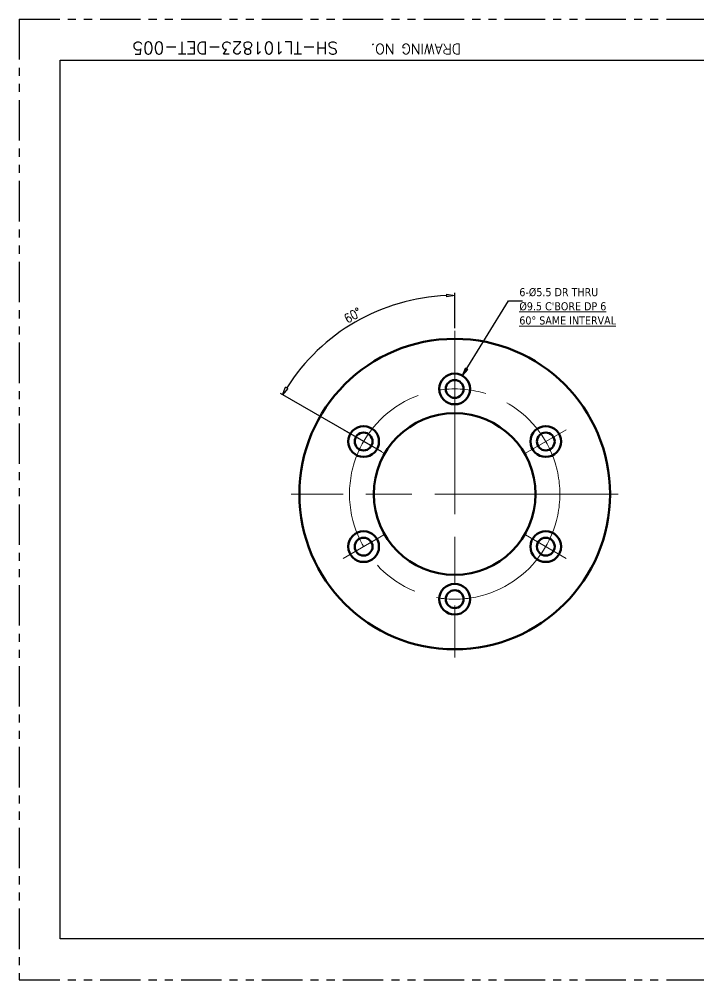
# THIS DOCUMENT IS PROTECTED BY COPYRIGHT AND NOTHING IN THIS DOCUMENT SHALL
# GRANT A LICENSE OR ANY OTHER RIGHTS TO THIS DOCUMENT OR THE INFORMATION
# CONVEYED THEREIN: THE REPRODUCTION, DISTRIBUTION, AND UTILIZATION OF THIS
# Model space of a CAD drawing. Header units: millimetres. Extents: x 0 to 420, y 0 to 297.
# Drawn here: x 0 to 210, y 0 to 297 of the extents above; entities that cross this region are included whole.
import ezdxf

# ---------------------------------------------------------------- set-up
doc = ezdxf.new("R2010")
doc.units = ezdxf.units.MM
doc.header["$LTSCALE"] = 10
doc.linetypes.add('CHAIN', pattern=[0.3543, 0.2362, -0.0295, 0.0591, -0.0295])
doc.linetypes.add('PHANTOM', pattern=[2.5, 1.25, -0.25, 0.25, -0.25, 0.25, -0.25])
doc.layers.get('0').update_dxf_attribs({"linetype": 'CONTINUOUS'})
doc.layers.get('Defpoints').update_dxf_attribs({"linetype": 'CONTINUOUS'})
for name, color, linetype in [('BORDER', 90, 'CONTINUOUS'), ('BORDER_TXT', 130, 'CONTINUOUS'), ('VIEW_BNDS', 253, 'PHANTOM')]:
    doc.layers.add(name, color=color, linetype=linetype)
for name, color, linetype, lineweight in [('기호(ISO)', 7, 'CONTINUOUS', 18), ('외형선(ISO)', 7, 'CONTINUOUS', 50), ('중심 표식(ISO)', 1, 'CONTINUOUS', 18), ('중심선(ISO)', 1, 'CONTINUOUS', 18)]:
    doc.layers.add(name, color=color, linetype=linetype, lineweight=lineweight)
doc.styles.add('BORDER', font='ROMAND')
doc.styles.add('BORDER_TXT', font='ROMANS')
doc.styles.get("Standard").update_dxf_attribs({"font": 'romans.shx', "width": 0.85, "bigfont": 'fhg.shx'})
doc.styles.add('주 문자 (JIS)', font='tahoma.ttf')
doc.dimstyles.new('KOCPSM', dxfattribs={"dimtxt": 3, "dimasz": 2.5, "dimexe": 0.8, "dimexo": 0.8, "dimgap": 0.8, "dimtad": 1, "dimdec": 3, "dimdsep": 46, "dimtxsty": 'Standard', "dimblk": 'CLOSEDBLANK', "dimcen": 0, "dimclrd": 4, "dimclre": 4, "dimadec": 1, "dimazin": 2, "dimtfac": 1, "dimtdec": 3, "dimtmove": 0, "dimatfit": 3, "dimldrblk": 'CLOSEDBLANK', "dimfxl": 1, "dimtolj": 1, "dimtzin": 0, "dimarcsym": 0})

# ---------------------------------------------------------------- blocks, each defined once
blk = doc.blocks.new('_ClosedBlank')
at = {"color": 0, "linetype": 'ByBlock', "lineweight": -2}
for p, q in [((-1, 0.17), (0, 0)), ((-1, 0.17), (-1, -0.17)), ((0, 0), (-1, -0.17))]:
    blk.add_line(p, q, dxfattribs=at)
blk = doc.blocks.new('*D11')
at = {"color": 4, "linetype": 'ByBlock', "lineweight": -2, "transparency": 16777216}
for p, q in [((134.57, 201.48), (134.57, 212.39)), ((112.01, 163.2), (80.7, 181.28))]:
    blk.add_line(p, q, dxfattribs=at)
blk.add_arc((134.57, 150.18), 61.41, 92.3328, 147.6672, dxfattribs=at)
at = {"layer": 'Defpoints', "color": 0, "transparency": 16777216}
for p in [(113.57, 207.88), (134.57, 200.68), (112.71, 162.8), (134.57, 150.18)]:
    blk.add_point(p, dxfattribs=at)
at = {"color": 4, "lineweight": -2, "transparency": 16777216, "xscale": 2.5, "yscale": 2.5, "zscale": 2.5}
for p, rotation in [((134.57, 211.59), 1.166380537212125), ((81.39, 180.88), 238.8336194627874)]:
    blk.add_blockref('_ClosedBlank', p, dxfattribs=dict(at, rotation=rotation))
at = {"color": 7, "transparency": 16777216, "insert": (100.06, 205.32), "char_height": 2.8, "attachment_point": 1, "rotation": 30}
blk.add_mtext('60°', dxfattribs=at)
blk = doc.blocks.new('A3-BORDER')
at = {"layer": 'BORDER'}
for p, q in [((12.7, 284.3), (407.3, 284.3)), ((12.7, 12.7), (12.7, 284.3)), ((407.3, 12.7), (12.7, 12.7))]:
    blk.add_line(p, q, dxfattribs=at)
at = {"layer": 'VIEW_BNDS'}
for p, q in [((0, 297), (0, 0)), ((0, 297), (420, 297)), ((0, 0), (420, 0))]:
    blk.add_line(p, q, dxfattribs=at)
at = {"layer": 'BORDER', "color": 70, "style": 'BORDER'}
blk.add_text('DRAWING NO.', height=3.175, rotation=180, dxfattribs=at).set_placement((136.53, 289.38))
at = {"layer": 'BORDER_TXT', "style": 'BORDER_TXT'}
for tag, p, height, rotation in [('PX-NUMBER', (98.54, 290.01), 3.81, 180), ('VENDOR-JOB', (413.65, 12.7), 3.17, 90)]:
    blk.add_attdef(tag, p, '', height=height, rotation=rotation, dxfattribs=at)

msp = doc.modelspace()

# ---------------------------------------------------------------- linework, layer by layer
at = {"layer": '외형선(ISO)'}
for centre, radius in [((134.573, 150.179), 48), ((134.573, 182.679), 4.75), ((134.573, 182.679), 2.75), ((134.573, 150.179), 25), ((106.427, 166.429), 4.75), ((162.719, 166.429), 4.75), ((106.427, 166.429), 2.75), ((162.719, 166.429), 2.75), ((106.427, 133.929), 4.75), ((106.427, 133.929), 2.75), ((162.719, 133.929), 4.75), ((162.719, 133.929), 2.75), ((134.573, 117.679), 4.75), ((134.573, 117.679), 2.75)]:
    msp.add_circle(centre, radius, dxfattribs=at)
at = {"layer": '중심 표식(ISO)', "linetype": 'CHAIN', "ltscale": 23.990969}
for p, q in [((134.573, 200.679), (134.573, 99.679)), ((112.706, 162.804), (100.149, 170.054)), ((168.998, 170.054), (156.44, 162.804)), ((185.073, 150.179), (84.073, 150.179)), ((100.149, 130.304), (112.706, 137.554)), ((168.998, 130.304), (156.44, 137.554))]:
    msp.add_line(p, q, dxfattribs=at)
at = {"layer": '중심선(ISO)', "linetype": 'CHAIN', "ltscale": 23.990969}
msp.add_circle((134.573, 150.179), 32.5, dxfattribs=at)

# ---------------------------------------------------------------- block references
ref = msp.add_blockref('A3-BORDER', (0, 0))
ref.add_attrib('PX-NUMBER', 'SH-TL101823-DET-005', (98.536, 290.015), dxfattribs={"layer": 'BORDER_TXT', "height": 3.81, "rotation": 180, "style": 'BORDER_TXT'})

# ---------------------------------------------------------------- texts
at = {"layer": '기호(ISO)', "insert": (154.544, 213.867), "char_height": 2.5, "width": 31.86124, "attachment_point": 1, "line_spacing_factor": 1.05, "style": '주 문자 (JIS)'}
msp.add_mtext("{6-Ø5.5 DR THRU\\P\\LØ9.5 C'BORE DP 6\\P60° SAME INTERVAL}", dxfattribs=at)

# ---------------------------------------------------------------- dimensions: what is measured, and where the dimension line sits
dim = msp.add_angular_dim_3p(base=(113.571, 207.883), center=(134.573, 150.179), p1=(134.573, 200.679), p2=(112.706, 162.804), dimstyle='KOCPSM', override={"dimtxt": 2.8, "dimdec": 2, "dimclrt": 7, "dimadec": 2, "dimtdec": 2, "dimfxl": 0.8, "dimtolj": 0, "dimtzin": 8, "dimarcsym": 1})
dim.commit()
dim.dimension.update_dxf_attribs({"geometry": '*D11', "text_midpoint": (103.869, 203.36), "dimtype": 165})

# ---------------------------------------------------------------- leaders
at = {"annotation_type": 0, "has_hookline": 1, "hookline_direction": 0}
msp.add_leader([(136.948, 186.793), (151.244, 209.926), (153.744, 209.926)], dimstyle='KOCPSM', override={"dimtxt": 2.8, "dimdec": 2, "dimclrt": 7, "dimadec": 2, "dimtdec": 2, "dimfxl": 0.8, "dimtolj": 0, "dimtzin": 8, "dimarcsym": 1}, dxfattribs=at)

doc.saveas('drawing.dxf')
